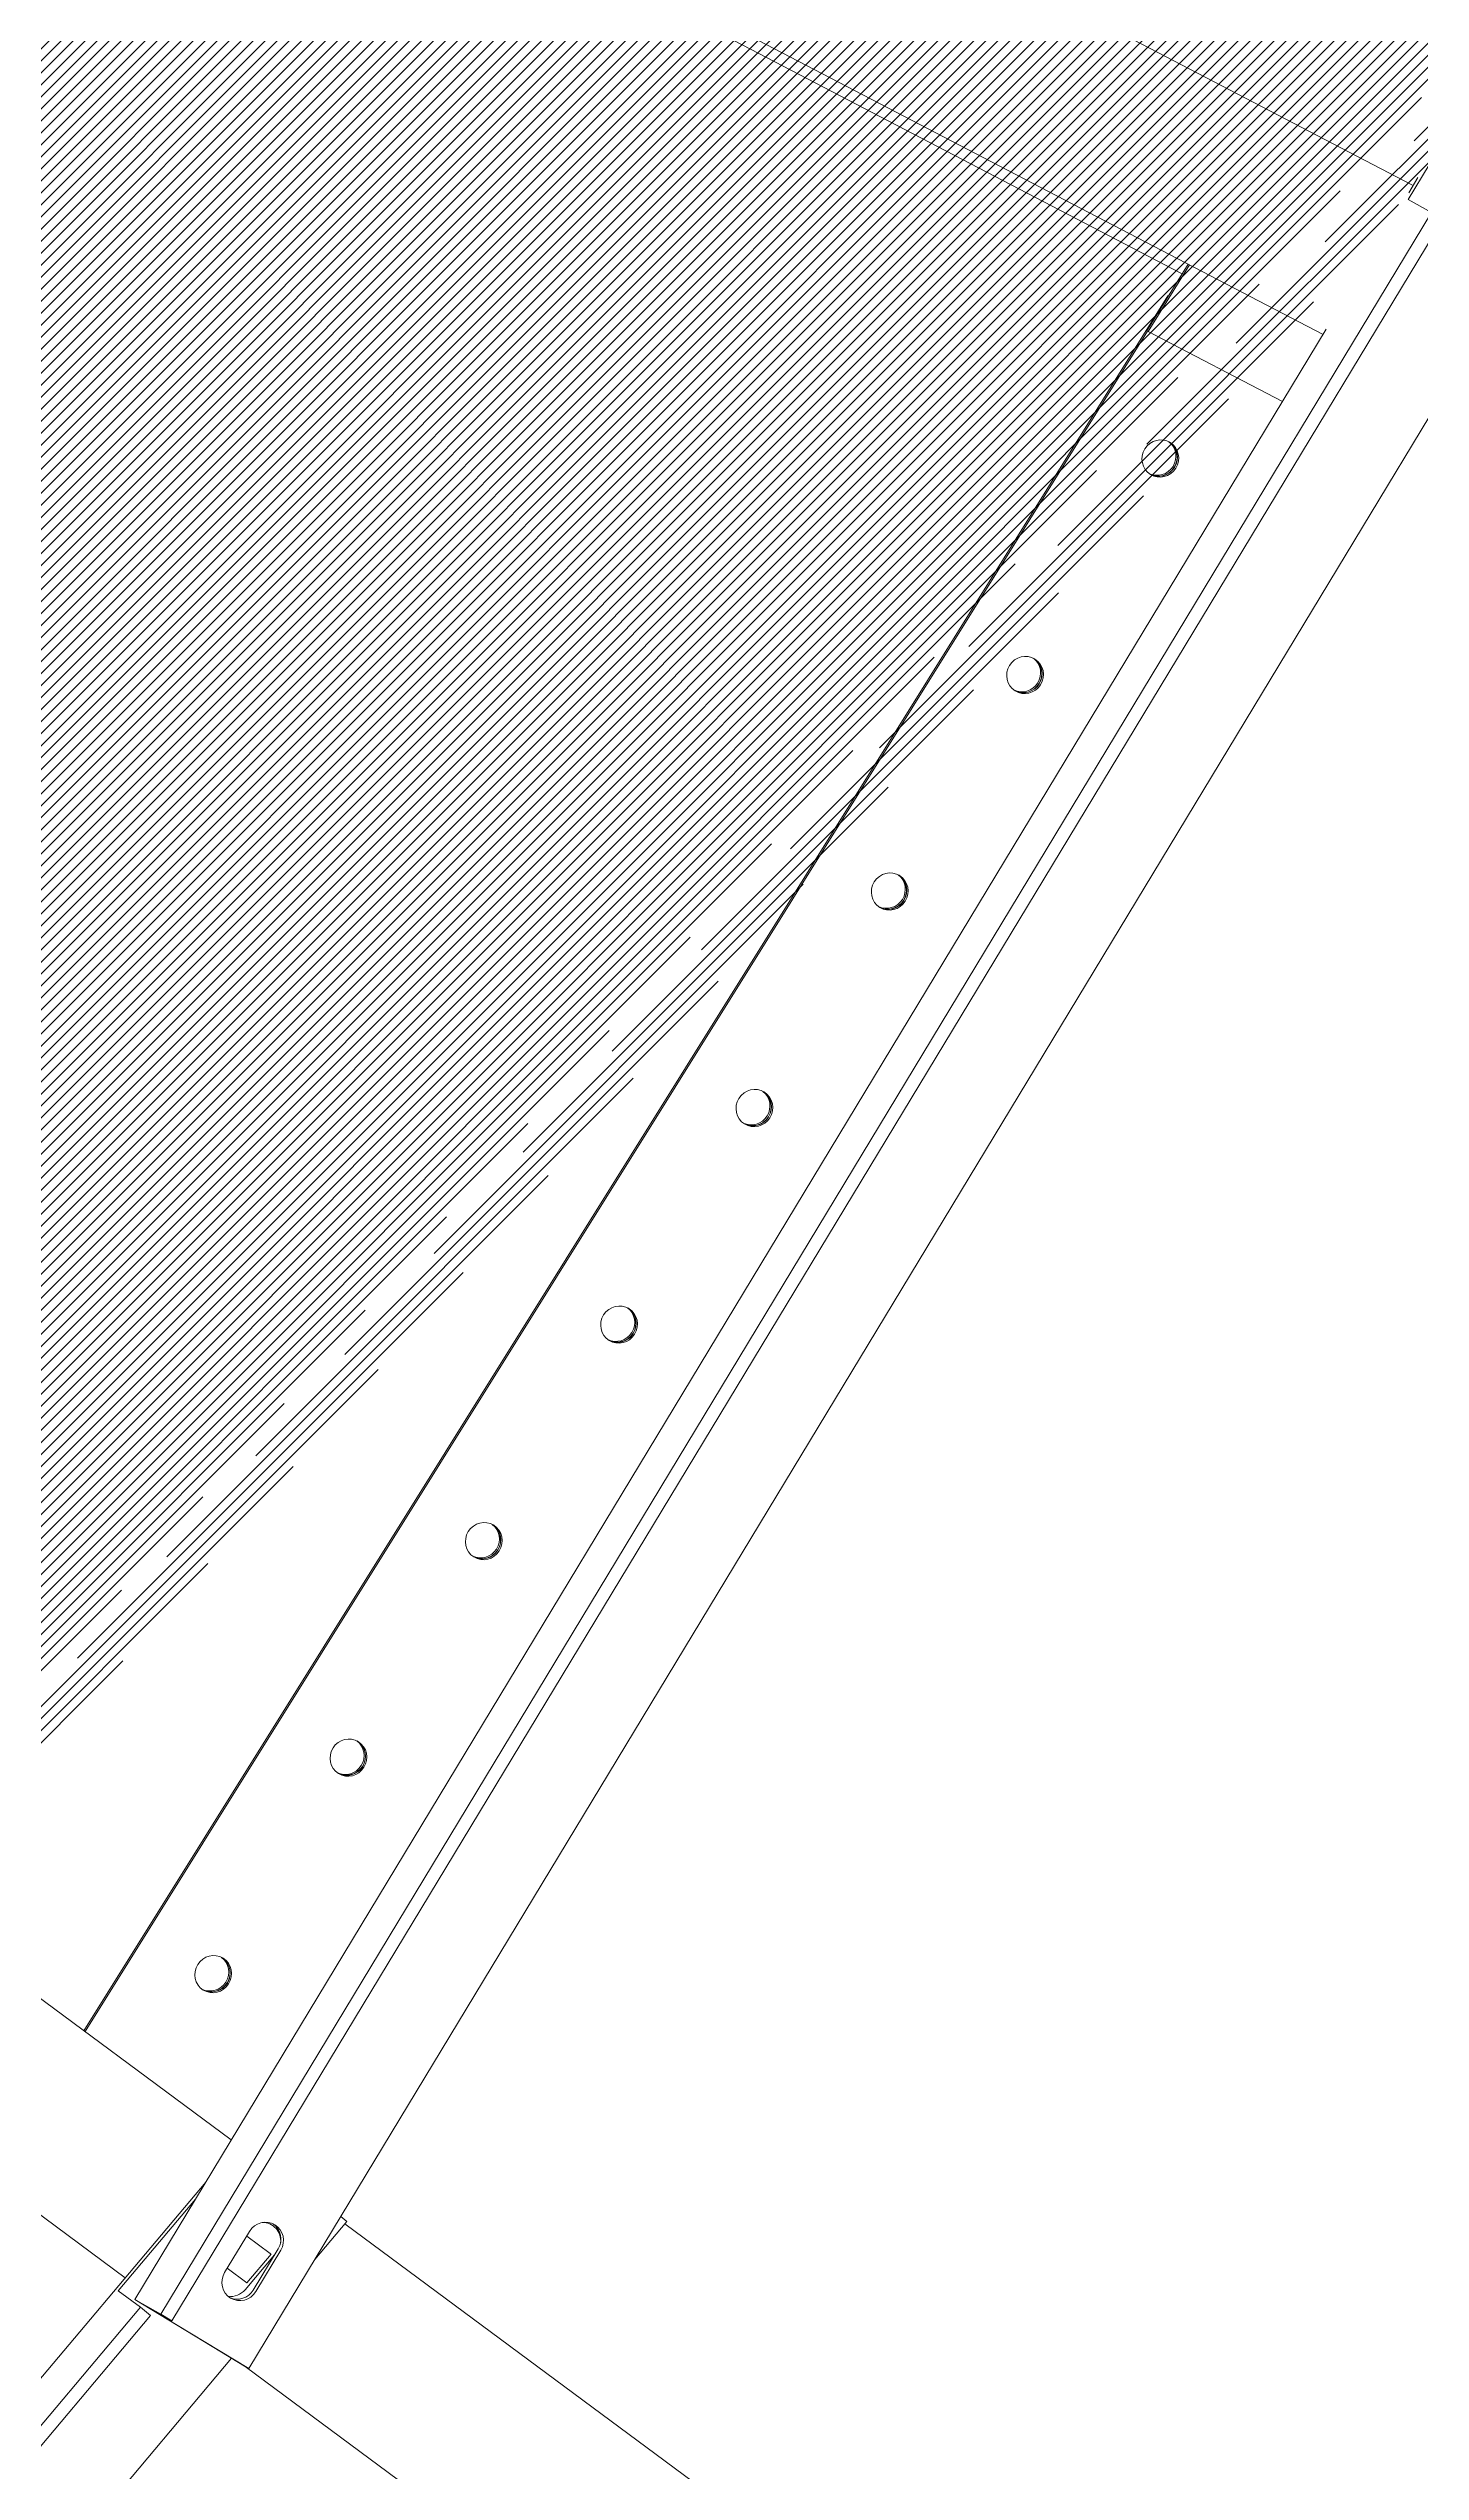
# Model space of a CAD drawing. Header units: millimetres. Extents: x -272986 to 200319, y -34579 to 49604.
# Drawn here: x 12497 to 13010, y 34925 to 35831 of the extents above; entities that cross this region are included whole.
import ezdxf

# ---------------------------------------------------------------- set-up
doc = ezdxf.new("R2010")
doc.units = ezdxf.units.MM
doc.linetypes.add('HIDDEN2', pattern=[4.762499999999999, 3.175, -1.5875])
doc.layers.get('Defpoints').update_dxf_attribs({"color": 9})
for name, color, linetype in [('X 0001 M', 7, 'Continuous'), ('X 1001 M', 8, 'HIDDEN2'), ('X 3001 D', 5, 'Continuous')]:
    doc.layers.add(name, color=color, linetype=linetype)
doc.layers.add('X 5999 H', color=7, linetype='Continuous', true_color=0xffffff)
doc.styles.add('BIT STD. 2.5', font='isocpeur.ttf', dxfattribs={"height": 2.5})
doc.dimstyles.new('BIT STD. 2.5', dxfattribs={"dimtxt": 2.5, "dimasz": 2.5, "dimexe": 1, "dimexo": 0.75, "dimgap": 1, "dimtad": 1, "dimdec": 0, "dimdsep": 46, "dimtxsty": 'BIT STD. 2.5', "dimcen": 0, "dimadec": 0, "dimazin": 0, "dimtfac": 1, "dimtdec": 0, "dimtmove": 0, "dimatfit": 3, "dimfxl": 1, "dimtfill": 1, "dimlwd": -1, "dimlwe": -1, "dimarcsym": 0})

# ---------------------------------------------------------------- blocks, each defined once
blk = doc.blocks.new('A$C89218876')
at = {"layer": 'X 1001 M', "linetype": 'Continuous', "lineweight": 0}
for p, q in [((3756.873660657522, 4559.10084124258), (4505.799901053627, 5435.980804860635)), ((3807.475834545239, 4518.263386773764), (4538.172878773189, 5373.799703967751)), ((3807.475834545894, 4518.263386774708), (4538.172878773131, 5373.799703967863)), ((3808.337547044015, 4519.545863041021), (3051.071707444742, 5052.927749980629)), ((3029.707294748601, 5008.358353403113), (2987.238587930915, 5038.271281986144)), ((3038.044307413642, 5020.723512098277), (3788.542418430618, 4492.108489914441)), ((1883.828198978172, 3149.056660113166), (3024.58488294877, 5010.602379453969)), ((1883.828198978073, 3149.056660113215), (3024.584882948679, 5010.602379454036)), ((3021.831352396333, 5012.541834853888), (3027.227956016603, 5008.740725030199)), ((3029.707294748601, 5008.35835340311), (3035.231093285791, 5016.743258916096)), ((3785.729204302766, 4488.128236732258), (3035.231093285791, 5016.743258916094)), ((1933.405095034301, 3105.556545981957), (3077.834624720686, 4973.095804800629)), ((3075.91841674022, 4974.445490175203), (3779.591650372553, 4478.811675051165)), ((3072.190699890412, 4907.964234904037), (3101.770975128715, 4956.236182882581)), ((2602.204639291369, 4188.734825103409), (3051.605682512061, 4922.110819920497)), ((3071.935385786466, 4907.463152761429), (3048.126941858889, 4924.617272402003)), ((3048.41815501103, 4925.092489075638), (3072.190699890412, 4907.964234904037)), ((3059.442623869305, 4916.246004662124), (3059.53540673996, 4916.397408387347)), ((3059.546708756938, 4916.389265219655), (3059.442623869305, 4916.246004662124)), ((3678.045385984293, 4466.804790044003), (3059.442623869305, 4916.246004662124)), ((3072.190699890412, 4907.964234904037), (3071.935385786466, 4907.463152761429)), ((3072.040228556558, 4907.634245312227), (3071.935385786466, 4907.463152761429)), ((3072.09766436592, 4907.74671653465), (3678.411750421616, 4467.233747686485)), ((3754.017150788048, 4557.806555573594), (3756.054717874809, 4559.894357959805)), ((3769.36901421316, 4546.993436252036), (3756.054717874802, 4559.894357959811)), ((3758.881126132364, 4522.187170720594), (3765.953004453586, 4530.467276384596)), ((3779.153497133822, 4523.237215894222), (3764.437847898193, 4533.6022163292)), ((3779.767252526846, 4524.168872062332), (3765.051603291216, 4534.533872497312)), ((3776.316791069257, 4521.044944841713), (3766.25379059793, 4530.79551505036)), ((3778.813053286325, 4520.224360572021), (3766.520371708109, 4532.13538602834)), ((3757.174603733249, 4523.389163587221), (3771.890252968875, 4513.02416315224)), ((3776.321496234097, 4521.050453881933), (3770.376831067872, 4514.090145251375)), ((3808.33754704403, 4519.545863041025), (3783.018619893421, 4483.723584401449)), ((3807.723791651002, 4518.614206872906), (3808.337547044022, 4519.545863041016)), ((2301.250666721473, 2854.785290369156), (3722.590577472543, 4518.960508170447)), ((3779.591650372549, 4478.811675051164), (3807.723791651009, 4518.614206872917)), ((4469.112409323305, 3868.975272435058), (3804.038603564775, 4513.400248410984)), ((3737.701444184273, 4508.317135422671), (4434.377031028027, 3833.271532321909)), ((3775.92114293926, 4472.882235368183), (3743.741404071148, 4504.062876174419)), ((3783.018619893421, 4483.723584401449), (3788.542418430614, 4492.108489914439)), ((3788.542418430614, 4492.108489914439), (3785.72920430277, 4488.128236732264)), ((3779.591650372553, 4478.811675051164), (3785.72920430277, 4488.128236732264)), ((3782.630483219542, 4480.764781711669), (3786.029472823735, 4484.247571874723)), ((3786.029472823739, 4484.247571874728), (4445.230843165871, 3845.512707311065)), ((2352.913053244181, 2815.189185404018), (3771.232144048776, 4475.827477481664)), ((2352.91305324409, 2815.189185404082), (3771.232144048692, 4475.827477481746)), ((3775.921142939256, 4472.882235368183), (3782.630483219542, 4480.764781711669)), ((4441.831853561675, 3842.029917148005), (3782.630483219542, 4480.764781711669))]:
    blk.add_line(p, q, dxfattribs=at)
at = {"layer": 'X 1001 M', "linetype": 'Continuous', "lineweight": 0, "extrusion": (0, 0, -1)}
for centre, major_axis, ratio, start_param, end_param in [((3119.849470918747, 4909.184627344397), (5.663118960624634, -4.11449676604731), 0.9743700647852344, -3.141592653589766, 3.14159265358982), ((3119.452802182059, 4908.6386596668), (-5.663118960624642, 4.114496766047336), 0.9743700647852342, 0.04949195747520042, 3.092100696110071), ((3197.060692432027, 4853.087391275758), (5.663118960624634, -4.11449676604731), 0.9743700647852344, -3.141592653589766, 3.14159265358982), ((3196.664023695339, 4852.541423598161), (-5.663118960624648, 4.114496766047327), 0.9743700647852341, 0.0494919574758682, 3.092100696110605), ((3274.271913945307, 4796.990155207117), (5.663118960624634, -4.11449676604731), 0.9743700647852344, -3.141592653589766, 3.14159265358982), ((3273.875245208619, 4796.44418752952), (-5.663118960624609, 4.114496766047304), 0.9743700647852344, 0.04949195747572187, 3.092100696110595), ((3351.483135458588, 4740.892919138478), (5.663118960624634, -4.11449676604731), 0.9743700647852344, -3.141592653589766, 3.14159265358982), ((3351.086466721896, 4740.346951460881), (-5.663118960624591, 4.114496766047289), 0.9743700647852339, 0.04949195747528485, 3.092100696110163), ((3428.694356971864, 4684.795683069839), (5.663118960624634, -4.11449676604731), 0.9743700647852344, -3.141592653589766, 3.14159265358982), ((3428.297688235176, 4684.249715392241), (-5.663118960624653, 4.114496766047335), 0.9743700647852345, 0.04949195747572167, 3.092100696110728), ((3505.905578485144, 4628.698447001199), (5.663118960624634, -4.11449676604731), 0.9743700647852344, -3.141592653589766, 3.14159265358982), ((3505.508909748456, 4628.152479323602), (-5.663118960624602, 4.11449676604733), 0.9743700647852342, 0.04949195747490603, 3.092100696109789), ((3583.116799998425, 4572.60121093256), (5.663118960624634, -4.11449676604731), 0.9743700647852344, -3.141592653589766, 3.14159265358982), ((3582.720131261733, 4572.055243254963), (-5.663118960624622, 4.114496766047306), 0.9743700647852341, 0.04949195747576462, 3.092100696110516), ((3771.275846212633, 4525.921140046417), (-5.322841759050257, 4.546136338176028), 0.974370064785235, 8.171315404110704e-14, 0.06668851976472615), ((3660.328021511701, 4516.503974863921), (5.663118960624634, -4.11449676604731), 0.9743700647852344, -3.141592653589766, 3.14159265358982), ((3659.931352775013, 4515.958007186322), (-5.663118960624618, 4.114496766047312), 0.9743700647852345, 0.04949195747490953, 3.092100696109916)]:
    blk.add_ellipse(centre, major_axis=major_axis, ratio=ratio, start_param=start_param, end_param=end_param, dxfattribs=at)
at = {"layer": 'X 1001 M', "linetype": 'Continuous', "lineweight": 0}
for centre, major_axis, ratio, start_param, end_param in [((3119.122244901482, 4908.183686602133), (5.663118960624594, -4.11449676604728), 0.9743700647852345, 0.09082303030173901, 3.050769623290325), ((3119.51891363817, 4908.72965427973), (5.663118960624654, -4.114496766047323), 0.9743700647852341, 0.04123814987020831, 3.100354503719359), ((3196.333466414762, 4852.086450533494), (5.663118960624585, -4.114496766047324), 0.9743700647852342, 0.09082303030126487, 3.050769623289836), ((3196.730135151451, 4852.632418211091), (5.663118960624614, -4.114496766047313), 0.9743700647852342, 0.0412381498700627, 3.100354503719214), ((3273.544687928039, 4795.989214464855), (5.663118960624587, -4.114496766047303), 0.9743700647852344, 0.09082303030174235, 3.05076962329018), ((3273.941356664731, 4796.535182142452), (5.663118960624654, -4.114496766047323), 0.9743700647852341, 0.04123814987020831, 3.100354503719359), ((3350.755909441319, 4739.891978396214), (5.663118960624588, -4.114496766047282), 0.9743700647852344, 0.09082303030233434, 3.050769623290649), ((3351.152578178007, 4740.437946073813), (5.663118960624614, -4.114496766047313), 0.9743700647852342, 0.0412381498700627, 3.100354503719214), ((3427.967130954599, 4683.794742327575), (5.663118960624623, -4.114496766047314), 0.9743700647852342, 0.0908230303014091, 3.050769623289987), ((3428.363799691288, 4684.340710005172), (5.663118960624654, -4.114496766047323), 0.9743700647852341, 0.04123814987020831, 3.100354503719359), ((3505.178352467879, 4627.697506258934), (5.663118960624611, -4.114496766047301), 0.9743700647852344, 0.09082303030218604, 3.050769623290632), ((3505.575021204568, 4628.243473936533), (5.663118960624641, -4.114496766047303), 0.9743700647852342, 0.04123814987068782, 3.100354503719839), ((3582.389573981156, 4571.600270190294), (5.663118960624638, -4.114496766047292), 0.9743700647852342, 0.0908230303012565, 3.050769623289836), ((3582.786242717844, 4572.146237867892), (5.663118960624608, -4.114496766047322), 0.9743700647852342, 0.04123814987006447, 3.100354503719346), ((3761.113103512227, 4528.96151804227), (-5.845545432421395, 3.850921785427257), 0.974788615074246, -1.602719671689765, 1.538872981900028), ((3761.128950774917, 4527.87266737441), (-5.330511972372221, 4.537140301157557), 0.9731837064459371, -1.044552714499401, 0.6525342260643112), ((3760.499348119207, 4528.029861874158), (-5.845545432422351, 3.850921785427871), 0.9747886150742463, -1.60271967168951, -0.0818417883643805), ((3770.910611154755, 4525.493504737049), (-5.322841759205034, 4.546136338315494), 0.9743700647852354, -0.1476649782635864, -2.888800310074657e-13), ((3659.600795494436, 4515.503034121655), (5.663118960624631, -4.114496766047321), 0.9743700647852344, 0.09082303030218657, 3.050769623290369), ((3659.997464231124, 4516.049001799252), (5.66311896062465, -4.114496766047312), 0.9743700647852342, 0.04123814987005952, 3.100354503719211), ((3775.828752747857, 4518.59651760729), (5.845545432421301, -3.850921785427195), 0.9747886150742462, -1.602719671689839, 1.538872981899954), ((3770.910611155734, 4525.493504736238), (5.322841758214236, -4.546136337489097), 0.9743700647852351, 1.26508891096751e-13, 0.01882638581068469), ((3774.054467840451, 4515.348454343748), (-5.330511972371675, 4.537140301156137), 0.9731837064459371, -2.665358582009583, -1.63702894545887), ((3775.21499735484, 4517.66486143918), (5.845545432417914, -3.850921785424955), 0.974788615074246, 0.081841788363178, 1.538872981900534)]:
    blk.add_ellipse(centre, major_axis=major_axis, ratio=ratio, start_param=start_param, end_param=end_param, dxfattribs=at)
blk = doc.blocks.new('*D199')
at = {"layer": 'Defpoints', "color": 0, "transparency": 16777216}
for p in [(7798.500000000004, 48049.6266134193), (13298.73009767515, 32947.91523915234), (13433.78749288179, 32812.85784394571), (7798.500000000005, 28976.69833391263), (10442.97395414159, 28578.83418067859)]:
    blk.add_point(p, dxfattribs=at)
at = {"layer": 'X 3001 D', "color": 0, "transparency": 16777216}
for p, q in [((13465.60729803519, 32781.03803879231), (15065.76360887852, 31180.88172794907)), ((7798.500000000009, 28931.69833391263), (7798.500000000005, 28170.68257981101))]:
    blk.add_line(p, q, dxfattribs=at)
blk.add_arc((7798.500000000004, 38448.14533682715), 10217.46275701613, 270.8411524771072, 314.1588475228945, dxfattribs=at)
for points in [[(14898.9480455206, 31135.83049339961), (14934.04291065631, 31100.21658542665), (15023.33720200733, 31223.30813482026)], [(7948.679468218535, 28206.78430946359), (7948.312449508589, 28256.78296241811), (7798.500000000002, 28230.68257981101)]]:
    blk.add_solid(points, dxfattribs=at)
at = {"layer": 'X 3001 D', "color": 0, "transparency": 16777216, "insert": (14404.54209814488, 30831.3797954061), "char_height": 150, "attachment_point": 5, "rotation": 40.93519081505226, "style": 'BIT STD. 2.5', "bg_fill": 3, "box_fill_scale": 1.1, "bg_fill_color": 256, "bg_fill_true_color": 13158600, "bg_fill_transparency": 0}
blk.add_mtext('45° - {\\C7;D02}', dxfattribs=at)
blk = doc.blocks.new('*D203')
at = {"layer": 'Defpoints', "color": 0, "transparency": 16777216}
for p in [(7798.500000000007, 48049.6266134193), (11766.61084814452, 31844.09986857364), (11918.03204216807, 31592.09268216723), (9461.806005241986, 29325.73490930372), (7798.500000000006, 29039.70000823381)]:
    blk.add_point(p, dxfattribs=at)
at = {"layer": 'X 3001 D', "color": 0, "transparency": 16777216}
blk.add_line((11941.20875553902, 31553.52015363563), (12605.25120673187, 30448.36792670566), dxfattribs=at)
blk.add_arc((7798.500000000009, 38448.14533683291), 9272.807496943271, 270.9268455791341, 300.0731544208666, dxfattribs=at)
for points in [[(12432.45096789332, 30445.1173415527), (12457.85538375896, 30402.05209274899), (12574.34892223726, 30499.79796474778)], [(7948.697297671352, 29151.55188243098), (7948.292889405437, 29201.55024694378), (7798.500000000006, 29175.33783988963)]]:
    blk.add_solid(points, dxfattribs=at)
at = {"layer": 'X 3001 D', "color": 0, "transparency": 16777216, "insert": (11829.96473800879, 30247.79293383234), "char_height": 150, "attachment_point": 5, "rotation": 26.17969635787532, "style": 'BIT STD. 2.5', "bg_fill": 3, "box_fill_scale": 1.1, "bg_fill_color": 256, "bg_fill_true_color": 13158600, "bg_fill_transparency": 0}
blk.add_mtext('31.0° - {\\C7;MH02}', dxfattribs=at)
blk = doc.blocks.new('*D207')
at = {"layer": 'Defpoints', "color": 0, "transparency": 16777216}
for p in [(-1697.652812223383, 38448.1453368331), (18712.73677971439, 38448.14533683308), (-1494.548231680183, 37361.94378016468), (629.7756534943219, 35838.94305704558), (308.4007771855395, 35721.97216802819)]:
    blk.add_point(p, dxfattribs=at)
at = {"layer": 'X 3001 D', "color": 0, "transparency": 16777216}
blk.add_line((266.1146092501731, 35706.58126157853), (-1049.939153341573, 35227.5768653011), dxfattribs=at)
blk.add_arc((7798.499999999931, 38448.14533683309), 9356.312268091622, 180.9185733356454, 199.0814266643548, dxfattribs=at)
for points in [[(-1581.609068072472, 38297.94975663623), (-1531.610674496145, 38298.35055557202), (-1557.812268091689, 38448.1453368331)], [(-1020.168984496206, 35397.82059728082), (-1067.289187300493, 35381.09676734619), (-993.5575960944161, 35248.09807390065)]]:
    blk.add_solid(points, dxfattribs=at)
at = {"layer": 'X 3001 D', "color": 0, "transparency": 16777216, "insert": (-1094.55627806037, 36009.88733002915), "char_height": 150, "attachment_point": 5, "rotation": 285.3323221339503, "style": 'BIT STD. 2.5', "bg_fill": 3, "box_fill_scale": 1.1, "bg_fill_color": 256, "bg_fill_true_color": 13158600, "bg_fill_transparency": 0}
blk.add_mtext('20° - {\\C7;N01}', dxfattribs=at)
blk = doc.blocks.new('*D367')
at = {"layer": 'Defpoints', "color": 0, "transparency": 16777216}
for p in [(7798.500000000009, 48049.62661341929), (9661.479727957138, 47470.56462534703), (12368.45514613393, 44974.71766954121), (7798.500000030255, 38448.14533673238), (7798.500000000011, 29039.70000823381)]:
    blk.add_point(p, dxfattribs=at)
at = {"layer": 'X 3001 D', "color": 0, "transparency": 16777216}
blk.add_line((12394.26608576973, 45011.57951153421), (13117.1303001415, 46043.93659843447), dxfattribs=at)
blk.add_arc((7798.500000000009, 38448.14533668919), 9212.748953874961, 55.93288788216472, 89.06711211783517, dxfattribs=at)
for points in [[(7948.291507042128, 47634.67398511103), (7948.6985516733, 47684.67232823026), (7798.500000000024, 47660.89429056415)], [(12973.31878541598, 46100.41565395435), (12944.97434538793, 46059.22593776818), (13082.71571396044, 45994.78747577713)]]:
    blk.add_solid(points, dxfattribs=at)
at = {"layer": 'X 3001 D', "color": 0, "transparency": 16777216, "insert": (12609.81141305021, 46462.67933678869), "char_height": 150, "attachment_point": 5, "rotation": 329.0226254753644, "style": 'BIT STD. 2.5', "bg_fill": 3, "box_fill_scale": 1.1, "bg_fill_color": 256, "bg_fill_true_color": 13158600, "bg_fill_transparency": 0}
blk.add_mtext('{\\C7;N08} - 35°', dxfattribs=at)
blk = doc.blocks.new('*D368')
at = {"layer": 'Defpoints', "color": 0, "transparency": 16777216}
for p in [(7798.500000000011, 48049.6266134193), (10335.20730825332, 47913.84083295393), (13419.10516482997, 44067.48138301812), (7798.500000030248, 38448.14533673238), (7798.500000000013, 29039.70000823381)]:
    blk.add_point(p, dxfattribs=at)
at = {"layer": 'X 3001 D', "color": 0, "transparency": 16777216}
for p, q in [((7798.500000000011, 48094.6266134193), (7798.500000000015, 48307.85325048748)), ((13450.92856260212, 44099.29759514708), (14771.15348572677, 45419.2244148036))]:
    blk.add_line(p, q, dxfattribs=at)
blk.add_arc((7798.500000000013, 38448.14533670215), 9799.70791378534, 45.87054156565792, 89.12298908251194, dxfattribs=at)
for points in [[(7948.304274739658, 48221.70598925938), (7948.686939206083, 48271.704524917), (7798.500000000015, 48247.85325048749)], [(14639.40337929198, 45499.87648559462), (14604.31563808265, 45464.25555892465), (14728.72228869722, 45376.80279863165)]]:
    blk.add_solid(points, dxfattribs=at)
at = {"layer": 'X 3001 D', "color": 0, "transparency": 16777216, "insert": (14294.75234036327, 45964.67750319112), "char_height": 150, "attachment_point": 5, "rotation": 319.16439379943586, "style": 'BIT STD. 2.5', "bg_fill": 3, "box_fill_scale": 1.1, "bg_fill_color": 256, "bg_fill_true_color": 13158600, "bg_fill_transparency": 0}
blk.add_mtext('{\\C7;D01} - 45°', dxfattribs=at)
blk = doc.blocks.new('*D437')
at = {"layer": 'Defpoints', "color": 0, "transparency": 16777216}
for p in [(-1697.652812223389, 38448.14533683308), (18712.73677971438, 38448.14533683307), (14088.47147328214, 34043.85989611459, 5.156820563569529e-06), (18614.89811660113, 33782.40662531552), (15367.37651406424, 33148.36094590519, 5.156824802691937e-06)]:
    blk.add_point(p, dxfattribs=at)
at = {"layer": 'X 3001 D', "color": 0, "transparency": 16777216}
for p, q in [((18757.73677971438, 38448.14533683307), (19638.29566634971, 38448.14533683306)), ((15404.23835605725, 33122.55000626941), (17497.09282405513, 31657.11753140243))]:
    blk.add_line(p, q, dxfattribs=at)
blk.add_arc((7798.499999992413, 38448.14533683307), 11779.79566635729, 325.7295903287309, 359.2704096712876, dxfattribs=at)
for points in [[(19552.34114800733, 38298.30754794917), (19602.34013458278, 38297.98920626429), (19578.29566634971, 38448.14533683306)], [(17553.76579497261, 31800.74147849837), (17512.62642961779, 31829.1589487975), (17447.94370139778, 31691.53211758347)]]:
    blk.add_solid(points, dxfattribs=at)
at = {"layer": 'X 3001 D', "color": 0, "transparency": 16777216, "insert": (18904.33901499743, 34946.48774591899), "char_height": 150, "attachment_point": 5, "rotation": 72.50000000000921, "style": 'BIT STD. 2.5', "bg_fill": 3, "box_fill_scale": 1.1, "bg_fill_color": 256, "bg_fill_true_color": 13158600, "bg_fill_transparency": 0}
blk.add_mtext('35°', dxfattribs=at)

msp = doc.modelspace()

# ---------------------------------------------------------------- hatches: boundary and pattern name
at = {"layer": 'X 5999 H'}
h = msp.add_hatch(dxfattribs=at)
h.set_pattern_fill('ANSI31', color=9)
h.set_pattern_definition([(45, (25000, 0), (-2.245064030267288, 2.245064030267288), [])])
edge = h.paths.add_edge_path()
edge.add_arc((7798.495709340539, 38448.14022343156), 7825.604719989263, 2.5931019493610847, 94.99996544218982, ccw=False)
edge.add_line((15616.08719766553, 38802.19185128674), (15658.44324566444, 38804.11004727978))
edge.add_arc((7798.49570953186, 38448.14022323), 7825.604719789878, 274.9544870486653, 357.3991416812109)
edge.add_line((15616.03919657416, 38093.03029855866), (15658.3937445236, 38091.10627736974))
edge.add_arc((7798.497359975252, 38448.13677386827), 7868.001140776875, 274.9544772441851, 357.39916567125465, ccw=False)
edge.add_arc((7798.49533508634, 38448.14003367921), 7868.004563266586, 2.593102689917272, 274.9516218145841)
edge.add_arc((7798.495709750798, 38448.14022345812), 7825.604719998234, 2.599526489034937, 274.95161897712)

# ---------------------------------------------------------------- linework, layer by layer
msp.add_lwpolyline([(8474.349265823643, 30651.77496749414, 0.3760976755569247), (15616.03919657416, 38093.03029855866), (15658.3937445236, 38091.10627736974, -0.3760978438709941), (8478.011115840709, 30609.53339017448)], format="xyb")
msp.add_circle((7798.500000000007, 38448.14533683308), 7798.5)
at = {"layer": 'X 0001 M', "linetype": 'Continuous'}
for centre, radius, start, end in [((7798.49533508634, 38448.14003367921), 7868.004563266586, 2.593102689917272, 274.9516218145841), ((7798.495709750798, 38448.14022345812), 7825.604719998234, 2.599526489034937, 274.95161897712)]:
    msp.add_arc(centre, radius, start, end, dxfattribs=at)

# ---------------------------------------------------------------- block references
at = {"layer": 'X 1001 M', "rotation": 273.9910714243701}
msp.add_blockref('A$C89218876', (7798.500000130947, 38448.14533676262), dxfattribs=at)

# ---------------------------------------------------------------- next in the draw order: dimensions: what is measured, and where the dimension line sits
at = {"layer": 'X 3001 D'}
dim = msp.add_angular_dim_2l(base=(10442.97395414159, 28578.83418067859), line1=((7798.500000000007, 28976.69833391263), (7798.500000000004, 48049.6266134193)), line2=((13298.73009767515, 32947.91523915234), (13433.78749288179, 32812.85784394571)), text='<> - {\\C7;D02}', dimstyle='BIT STD. 2.5', override={"dimscale": 0, "dimjust": 2}, dxfattribs=at)
dim.commit()
dim.dimension.update_dxf_attribs({"geometry": '*D199', "text_midpoint": (14493.0319915258, 30729.35096170292), "dimtype": 162})

# ---------------------------------------------------------------- next in the draw order: dimensions: what is measured, and where the dimension line sits
dim = msp.add_angular_dim_2l(base=(9461.806005241986, 29325.73490930372), line1=((11766.61084814452, 31844.09986857365), (11918.03204216807, 31592.09268216723)), line2=((7798.500000000007, 48049.6266134193), (7798.500000000007, 29039.70000823381)), text='<> - {\\C7;MH02}', dimstyle='BIT STD. 2.5', override={"dimscale": 0, "dimjust": 1, "dimadec": 1}, dxfattribs=at)
dim.commit()
dim.dimension.update_dxf_attribs({"geometry": '*D203', "text_midpoint": (11829.96473800879, 30247.79293383234)})

# ---------------------------------------------------------------- next in the draw order: dimensions: what is measured, and where the dimension line sits
dim = msp.add_angular_dim_2l(base=(-1494.548231680183, 37361.94378016468), line1=((629.7756534943212, 35838.94305704557), (308.4007771855402, 35721.97216802819)), line2=((18712.73677971439, 38448.14533683308), (-1697.652812223382, 38448.14533683309)), text='<> - {\\C7;N01}', dimstyle='BIT STD. 2.5', override={"dimscale": 0}, dxfattribs=at)
dim.commit()
dim.dimension.update_dxf_attribs({"geometry": '*D207', "text_midpoint": (-1224.806208923999, 35974.17599222985), "dimtype": 162})

# ---------------------------------------------------------------- next in the draw order: dimensions: what is measured, and where the dimension line sits
dim = msp.add_angular_dim_2l(base=(9661.479727957138, 47470.56462534703), line1=((7798.500000030253, 38448.14533673238), (12368.45514613393, 44974.71766954122)), line2=((7798.500000000012, 48049.6266134193), (7798.500000000012, 29039.70000823381)), text='{\\C7;N08} - <>', dimstyle='BIT STD. 2.5', override={"dimscale": 0, "dimjust": 1}, dxfattribs=at)
dim.commit()
dim.dimension.update_dxf_attribs({"geometry": '*D367', "text_midpoint": (12540.29772967108, 46346.8855892871), "dimtype": 162})

# ---------------------------------------------------------------- next in the draw order: dimensions: what is measured, and where the dimension line sits
dim = msp.add_angular_dim_2l(base=(10335.20730825332, 47913.84083295393), line1=((7798.500000030253, 38448.14533673238), (13419.10516482996, 44067.48138301813)), line2=((7798.500000000012, 48049.6266134193), (7798.500000000012, 29039.70000823381)), text='{\\C7;D01} - <>', dimstyle='BIT STD. 2.5', override={"dimscale": 0, "dimjust": 1}, dxfattribs=at)
dim.commit()
dim.dimension.update_dxf_attribs({"geometry": '*D368', "text_midpoint": (14206.43991476827, 45862.49502121439), "dimtype": 162})

# ---------------------------------------------------------------- next in the draw order: dimensions: what is measured, and where the dimension line sits
dim = msp.add_angular_dim_2l(base=(18614.89811660113, 33782.40662531552), line1=((14088.47147328214, 34043.8598961146, 5.156820563569529e-06), (15367.37651406424, 33148.36094590519, 5.156824802691937e-06)), line2=((18712.73677971438, 38448.14533683307), (-1697.652812223387, 38448.14533683308)), dimstyle='BIT STD. 2.5', dxfattribs=at)
dim.commit()
dim.dimension.update_dxf_attribs({"geometry": '*D437', "text_midpoint": (18904.33901499742, 34946.48774591899)})

doc.saveas('drawing.dxf')
